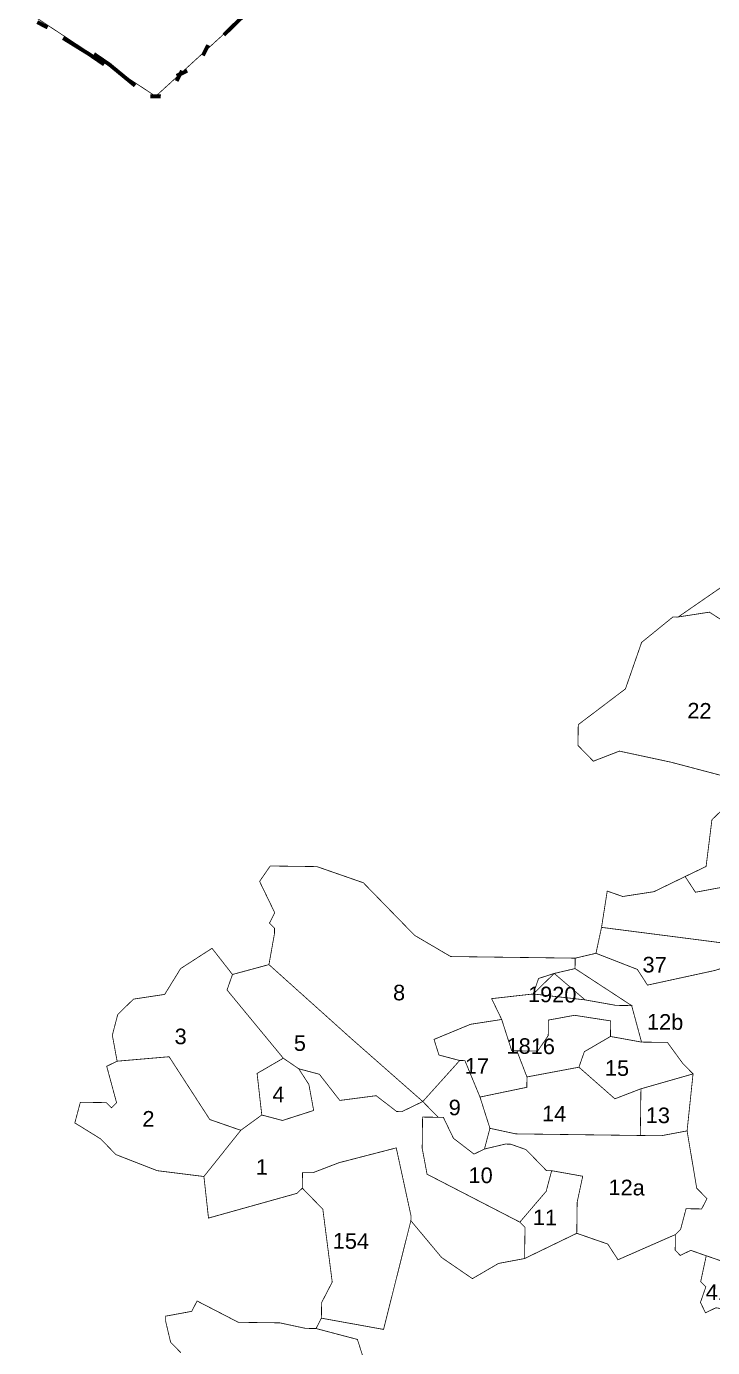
# Model space of a CAD drawing. Header units: metres. Extents: x 259177 to 277314, y 2171367 to 2185445.
# Drawn here: x 274351 to 274875, y 2178430 to 2179440 of the extents above; entities that cross this region are included whole.
import ezdxf

# ---------------------------------------------------------------- set-up
doc = ezdxf.new("R2010")
doc.units = ezdxf.units.M
doc.header["$MEASUREMENT"] = 0
for name, color, linetype in [('SURVEY NO.', 7, 'Continuous'), ('SURVEY PLOT BOUNDARY', 35, 'Continuous'), ('VILLAGE BOUNDARY', 212, 'Continuous')]:
    doc.layers.add(name, color=color, linetype=linetype)
doc.styles.add('PDF Arial', font='arial.ttf')

# ---------------------------------------------------------------- blocks, each defined once
blk = doc.blocks.new('FEWEWFEWQT')
at = {"layer": 'SURVEY PLOT BOUNDARY', "lineweight": 18, "const_width": 0.001}
for points in [[(282149.5294, 2174215.3636), (282149.5894, 2174215.1969), (282149.4828, 2174215.0969), (282149.3161, 2174215.2035), (282149.3361, 2174215.2235), (282149.4694, 2174215.4236), (282149.4761, 2174215.4236), (282149.5094, 2174215.3569)], [(282150.4227, 2174214.4835), (282150.3094, 2174214.3835), (282150.256, 2174214.4101), (282150.2027, 2174214.4435), (282150.1627, 2174214.4368), (282150.3694, 2174214.5835), (282150.4294, 2174214.5968), (282150.576, 2174214.7635), (282150.6493, 2174214.6502), (282150.5427, 2174214.5702), (282150.4494, 2174214.5035)], [(282150.236, 2174214.2301), (282150.156, 2174214.2501), (282150.0894, 2174214.2635), (282150.0561, 2174214.2501), (282150.0361, 2174214.2701), (282150.0361, 2174214.2968), (282150.0961, 2174214.3435), (282150.1161, 2174214.4035), (282150.156, 2174214.4368), (282150.1627, 2174214.4368), (282150.2027, 2174214.4435), (282150.256, 2174214.4101), (282150.3094, 2174214.3835), (282150.3027, 2174214.2968), (282150.3027, 2174214.2635), (282150.2894, 2174214.2168), (282150.2694, 2174214.2168)], [(282150.0361, 2174213.9968), (282150.0361, 2174213.9834), (282150.0094, 2174213.9768), (282149.9894, 2174213.9701), (282149.9827, 2174213.9501), (282149.9294, 2174213.9434), (282149.9427, 2174213.9168), (282149.9027, 2174213.9101), (282149.8561, 2174213.8901), (282149.8627, 2174213.8701), (282149.8894, 2174213.8634), (282149.8427, 2174213.8101), (282149.7494, 2174213.8901), (282149.6428, 2174213.9834), (282149.6494, 2174214.0234), (282149.6494, 2174214.0301), (282149.6428, 2174214.0368), (282149.6494, 2174214.0501), (282149.6294, 2174214.0901), (282149.6428, 2174214.1101), (282149.7027, 2174214.1101), (282149.7627, 2174214.0901), (282149.8227, 2174214.0301), (282149.8294, 2174214.0234), (282149.8761, 2174213.9968)], [(282150.0627, 2174214.0034), (282150.0694, 2174214.0368), (282150.2427, 2174214.0168), (282150.236, 2174213.9901), (282150.216, 2174213.9834), (282150.1294, 2174213.9634), (282150.1161, 2174213.9834)], [(282149.5961, 2174213.9701), (282149.5894, 2174213.9501), (282149.6628, 2174213.8634), (282149.6294, 2174213.8434), (282149.6361, 2174213.7901), (282149.6094, 2174213.7701), (282149.5694, 2174213.7834), (282149.5161, 2174213.8634), (282149.4494, 2174213.8568), (282149.4428, 2174213.8901), (282149.4494, 2174213.9168), (282149.4694, 2174213.9368), (282149.5094, 2174213.9434), (282149.5294, 2174213.9768), (282149.5694, 2174214.0034)], [(282149.6828, 2174213.8501), (282149.6628, 2174213.8634), (282149.5894, 2174213.9501), (282149.5961, 2174213.9701), (282149.6428, 2174213.9834), (282149.7494, 2174213.8901), (282149.8427, 2174213.8101), (282149.8161, 2174213.7968), (282149.8094, 2174213.7968), (282149.7827, 2174213.8168), (282149.7361, 2174213.8101), (282149.7094, 2174213.8434)], [(282150.0494, 2174213.9434), (282150.0094, 2174213.9768), (282150.0361, 2174213.9834), (282150.1094, 2174213.9368), (282150.0894, 2174213.9368)], [(282149.9827, 2174213.9501), (282149.9894, 2174213.9701), (282150.0094, 2174213.9768)], [(282149.9827, 2174213.9501), (282150.0094, 2174213.9768), (282150.0494, 2174213.9434)], [(282150.1094, 2174213.9368), (282150.1227, 2174213.8901), (282150.0827, 2174213.8968), (282150.0827, 2174213.9168), (282150.0361, 2174213.9234), (282150.0027, 2174213.9168), (282150.0027, 2174213.8968), (282149.9894, 2174213.8768), (282149.9627, 2174213.8768), (282149.9561, 2174213.8768), (282149.9427, 2174213.9168), (282149.9294, 2174213.9434), (282149.9827, 2174213.9501), (282150.0494, 2174213.9434), (282150.0894, 2174213.9368)], [(282149.8894, 2174213.8634), (282149.8627, 2174213.8701), (282149.8561, 2174213.8901), (282149.9027, 2174213.9101), (282149.9427, 2174213.9168), (282149.9561, 2174213.8768), (282149.9627, 2174213.8768), (282149.9761, 2174213.8434), (282149.9761, 2174213.8301), (282149.9161, 2174213.8168), (282149.8961, 2174213.8634)], [(282150.0827, 2174213.8968), (282150.0494, 2174213.8768), (282150.0427, 2174213.8568), (282149.9761, 2174213.8434), (282149.9627, 2174213.8768), (282149.9894, 2174213.8768), (282150.0027, 2174213.8968), (282150.0027, 2174213.9168), (282150.0361, 2174213.9234), (282150.0827, 2174213.9168)], [(282150.1227, 2174213.8901), (282150.156, 2174213.8901), (282150.176, 2174213.8634), (282150.1894, 2174213.8501), (282150.1227, 2174213.8301), (282150.0894, 2174213.8168), (282150.0427, 2174213.8568), (282150.0494, 2174213.8768), (282150.0827, 2174213.8968)], [(282149.5628, 2174213.7101), (282149.5028, 2174213.7168), (282149.4494, 2174213.7368), (282149.4361, 2174213.7501), (282149.4294, 2174213.7568), (282149.3961, 2174213.7768), (282149.4028, 2174213.8034), (282149.4361, 2174213.8034), (282149.4428, 2174213.7968), (282149.4494, 2174213.8034), (282149.4361, 2174213.8501), (282149.4494, 2174213.8568), (282149.5161, 2174213.8634), (282149.5694, 2174213.7834), (282149.6094, 2174213.7701)], [(282149.8427, 2174213.8101), (282149.8627, 2174213.7901), (282149.8427, 2174213.7901), (282149.8427, 2174213.7501), (282149.8494, 2174213.7168), (282149.9694, 2174213.6568), (282149.9761, 2174213.6501), (282149.9761, 2174213.6101), (282149.9427, 2174213.6034), (282149.9094, 2174213.5834), (282149.8694, 2174213.6101), (282149.8294, 2174213.6568), (282149.8294, 2174213.6634), (282149.8094, 2174213.7501), (282149.7361, 2174213.7301), (282149.7027, 2174213.7168), (282149.6894, 2174213.7168), (282149.6894, 2174213.6968), (282149.6828, 2174213.6901), (282149.5694, 2174213.6568), (282149.5628, 2174213.7101), (282149.6094, 2174213.7701), (282149.6361, 2174213.7901), (282149.6628, 2174213.7834), (282149.7027, 2174213.7968), (282149.6961, 2174213.8301), (282149.6828, 2174213.8501), (282149.7094, 2174213.8434), (282149.7361, 2174213.8101), (282149.7827, 2174213.8168), (282149.8094, 2174213.7968), (282149.8161, 2174213.7968)], [(282149.6361, 2174213.7901), (282149.6294, 2174213.8434), (282149.6628, 2174213.8634), (282149.6828, 2174213.8501), (282149.6961, 2174213.8301), (282149.7027, 2174213.7968), (282149.6628, 2174213.7834)], [(282149.9161, 2174213.8168), (282149.9294, 2174213.7768), (282149.9227, 2174213.7501), (282149.9094, 2174213.7434), (282149.8827, 2174213.7634), (282149.8694, 2174213.7901), (282149.8627, 2174213.7901), (282149.8427, 2174213.8101), (282149.8894, 2174213.8634), (282149.8961, 2174213.8634)], [(282150.1227, 2174213.7701), (282150.0227, 2174213.7701), (282149.9961, 2174213.7701), (282149.9627, 2174213.7701), (282149.9294, 2174213.7768), (282149.9161, 2174213.8168), (282149.9761, 2174213.8301), (282149.9761, 2174213.8434), (282150.0427, 2174213.8568), (282150.0894, 2174213.8168), (282150.1227, 2174213.8301)], [(282150.1227, 2174213.8301), (282150.1894, 2174213.8501), (282150.1827, 2174213.7768), (282150.1494, 2174213.7701), (282150.1227, 2174213.7701)], [(282150.0094, 2174213.7234), (282150.0027, 2174213.6968), (282149.9694, 2174213.6568), (282149.8494, 2174213.7168), (282149.8427, 2174213.7501), (282149.8427, 2174213.7901), (282149.8627, 2174213.7901), (282149.8694, 2174213.7901), (282149.8827, 2174213.7634), (282149.9094, 2174213.7434), (282149.9227, 2174213.7501), (282149.9494, 2174213.7568), (282149.9561, 2174213.7568), (282149.9761, 2174213.7501), (282150.0027, 2174213.7234)], [(282150.1827, 2174213.7768), (282150.196, 2174213.7034), (282150.2094, 2174213.6901), (282150.2027, 2174213.6768), (282150.1827, 2174213.6768), (282150.176, 2174213.6501), (282150.1694, 2174213.6434), (282150.0961, 2174213.6101), (282150.0827, 2174213.6301), (282150.0427, 2174213.6434), (282150.0427, 2174213.6834), (282150.0494, 2174213.7168), (282150.0094, 2174213.7234), (282150.0027, 2174213.7234), (282149.9761, 2174213.7501), (282149.9561, 2174213.7568), (282149.9494, 2174213.7568), (282149.9227, 2174213.7501), (282149.9294, 2174213.7768), (282149.9627, 2174213.7701), (282149.9961, 2174213.7701), (282150.0227, 2174213.7701), (282150.1227, 2174213.7701), (282150.1494, 2174213.7701)], [(282149.8294, 2174213.6568), (282149.7961, 2174213.5167), (282149.7161, 2174213.5301), (282149.7161, 2174213.5501), (282149.7294, 2174213.5767), (282149.7161, 2174213.6701), (282149.6894, 2174213.6968), (282149.6894, 2174213.7168), (282149.7027, 2174213.7168), (282149.7361, 2174213.7301), (282149.8094, 2174213.7501), (282149.8294, 2174213.6634)], [(282150.0427, 2174213.6434), (282149.9761, 2174213.6101), (282149.9761, 2174213.6501), (282149.9694, 2174213.6568), (282150.0027, 2174213.6968), (282150.0094, 2174213.7234), (282150.0494, 2174213.7168), (282150.0427, 2174213.6834)], [(282150.2827, 2174213.6034), (282150.2827, 2174213.5634), (282150.2627, 2174213.5434), (282150.2227, 2174213.5501), (282150.2094, 2174213.5434), (282150.2027, 2174213.5567), (282150.2094, 2174213.5767), (282150.2027, 2174213.5834), (282150.2094, 2174213.6167), (282150.2294, 2174213.6101)]]:
    blk.add_lwpolyline(points, close=True, dxfattribs=at)
for points in [[(282150.2227, 2174214.0901), (282150.1894, 2174214.0835), (282150.176, 2174214.1035), (282150.2027, 2174214.1168), (282150.2094, 2174214.1768), (282150.236, 2174214.2035)], [(282150.2427, 2174214.0168), (282150.0694, 2174214.0368), (282150.0761, 2174214.0835), (282150.0961, 2174214.0768), (282150.1361, 2174214.0835), (282150.176, 2174214.1035), (282150.1894, 2174214.0835), (282150.2227, 2174214.0901)], [(282150.2294, 2174213.6101), (282150.2094, 2174213.6167), (282150.1894, 2174213.6234), (282150.176, 2174213.6167), (282150.1694, 2174213.6234), (282150.1694, 2174213.6434), (282150.176, 2174213.6501), (282150.1827, 2174213.6768), (282150.2027, 2174213.6768), (282150.2094, 2174213.6901), (282150.196, 2174213.7034), (282150.1827, 2174213.7768), (282150.1894, 2174213.8501), (282150.176, 2174213.8634), (282150.156, 2174213.8901), (282150.1227, 2174213.8901), (282150.1094, 2174213.9368), (282150.0361, 2174213.9834), (282150.0361, 2174213.9968), (282150.0627, 2174214.0034), (282150.1161, 2174213.9834), (282150.1294, 2174213.9634), (282150.216, 2174213.9834)], [(282149.7694, 2174213.4834), (282149.7627, 2174213.5034), (282149.7094, 2174213.5167), (282149.7161, 2174213.5301), (282149.7961, 2174213.5167), (282149.8294, 2174213.6568), (282149.8694, 2174213.6101), (282149.9094, 2174213.5834), (282149.9427, 2174213.6034), (282149.9761, 2174213.6101), (282150.0427, 2174213.6434), (282150.0827, 2174213.6301), (282150.0961, 2174213.6101), (282150.1694, 2174213.6434), (282150.1694, 2174213.6234), (282150.176, 2174213.6167), (282150.1894, 2174213.6234), (282150.2094, 2174213.6167), (282150.2027, 2174213.5834), (282150.2094, 2174213.5767), (282150.2027, 2174213.5567), (282150.2094, 2174213.5434), (282150.2227, 2174213.5501)], [(282149.5361, 2174213.4834), (282149.5228, 2174213.4967), (282149.5161, 2174213.5234), (282149.5161, 2174213.5301), (282149.5494, 2174213.5367), (282149.5561, 2174213.5501), (282149.5961, 2174213.5301), (282149.6094, 2174213.5234), (282149.6294, 2174213.5234), (282149.6628, 2174213.5234), (282149.6961, 2174213.5167), (282149.7094, 2174213.5167), (282149.7627, 2174213.5034), (282149.7694, 2174213.4834)]]:
    blk.add_lwpolyline(points, dxfattribs=at)
at = {"layer": 'VILLAGE BOUNDARY', "const_width": 0.005}
for points in [[(282149.6228, 2174215.2169), (282149.5961, 2174215.2035), (282149.5894, 2174215.1969), (282149.5694, 2174215.1769)], [(282149.3294, 2174215.1902), (282149.3428, 2174215.1835)], [(282149.4161, 2174215.1369), (282149.3961, 2174215.1502), (282149.3628, 2174215.1702)], [(282149.5428, 2174215.1502), (282149.5494, 2174215.1635)], [(282149.4028, 2174215.1502), (282149.4228, 2174215.1369), (282149.4561, 2174215.1102)], [(282149.5161, 2174215.1302), (282149.5094, 2174215.1169)], [(282149.5094, 2174215.1235), (282149.5228, 2174215.1302)], [(282149.4894, 2174215.0969), (282149.4828, 2174215.0969), (282149.4761, 2174215.0969)]]:
    blk.add_lwpolyline(points, dxfattribs=at)
at = {"layer": 'SURVEY NO.', "char_height": 0.02, "attachment_point": 7, "style": 'PDF Arial'}
for s, insert in [('22', (282150.176, 2174214.3067)), ('37', (282150.1227, 2174213.9794)), ('8', (282149.8027, 2174213.9394)), ('1920', (282149.9761, 2174213.9394)), ('12b', (282150.1294, 2174213.9061)), ('3', (282149.5228, 2174213.8794)), ('5', (282149.6761, 2174213.8728)), ('1816', (282149.9494, 2174213.8728)), ('17', (282149.8961, 2174213.8467)), ('15', (282150.0761, 2174213.8461)), ('4', (282149.6494, 2174213.8067)), ('9', (282149.8761, 2174213.7927)), ('14', (282149.9961, 2174213.7867)), ('13', (282150.1294, 2174213.7861)), ('2', (282149.4828, 2174213.7733)), ('1', (282149.6294, 2174213.7133)), ('10', (282149.9027, 2174213.7061)), ('12a', (282150.0827, 2174213.6928)), ('11', (282149.9861, 2174213.6533)), ('154', (282149.7294, 2174213.6194)), ('41', (282150.2094, 2174213.56))]:
    blk.add_mtext(s, dxfattribs=dict(at, insert=insert))

msp = doc.modelspace()

# ---------------------------------------------------------------- block references
at = {"xscale": 594.7216958835667, "yscale": 594.7216958835667, "zscale": 594.7216958835667, "rotation": 359.254356221976}
msp.add_blockref('FEWEWFEWQT', (-184338996.6, -1288580324.6), dxfattribs=at)

doc.saveas('drawing.dxf')
